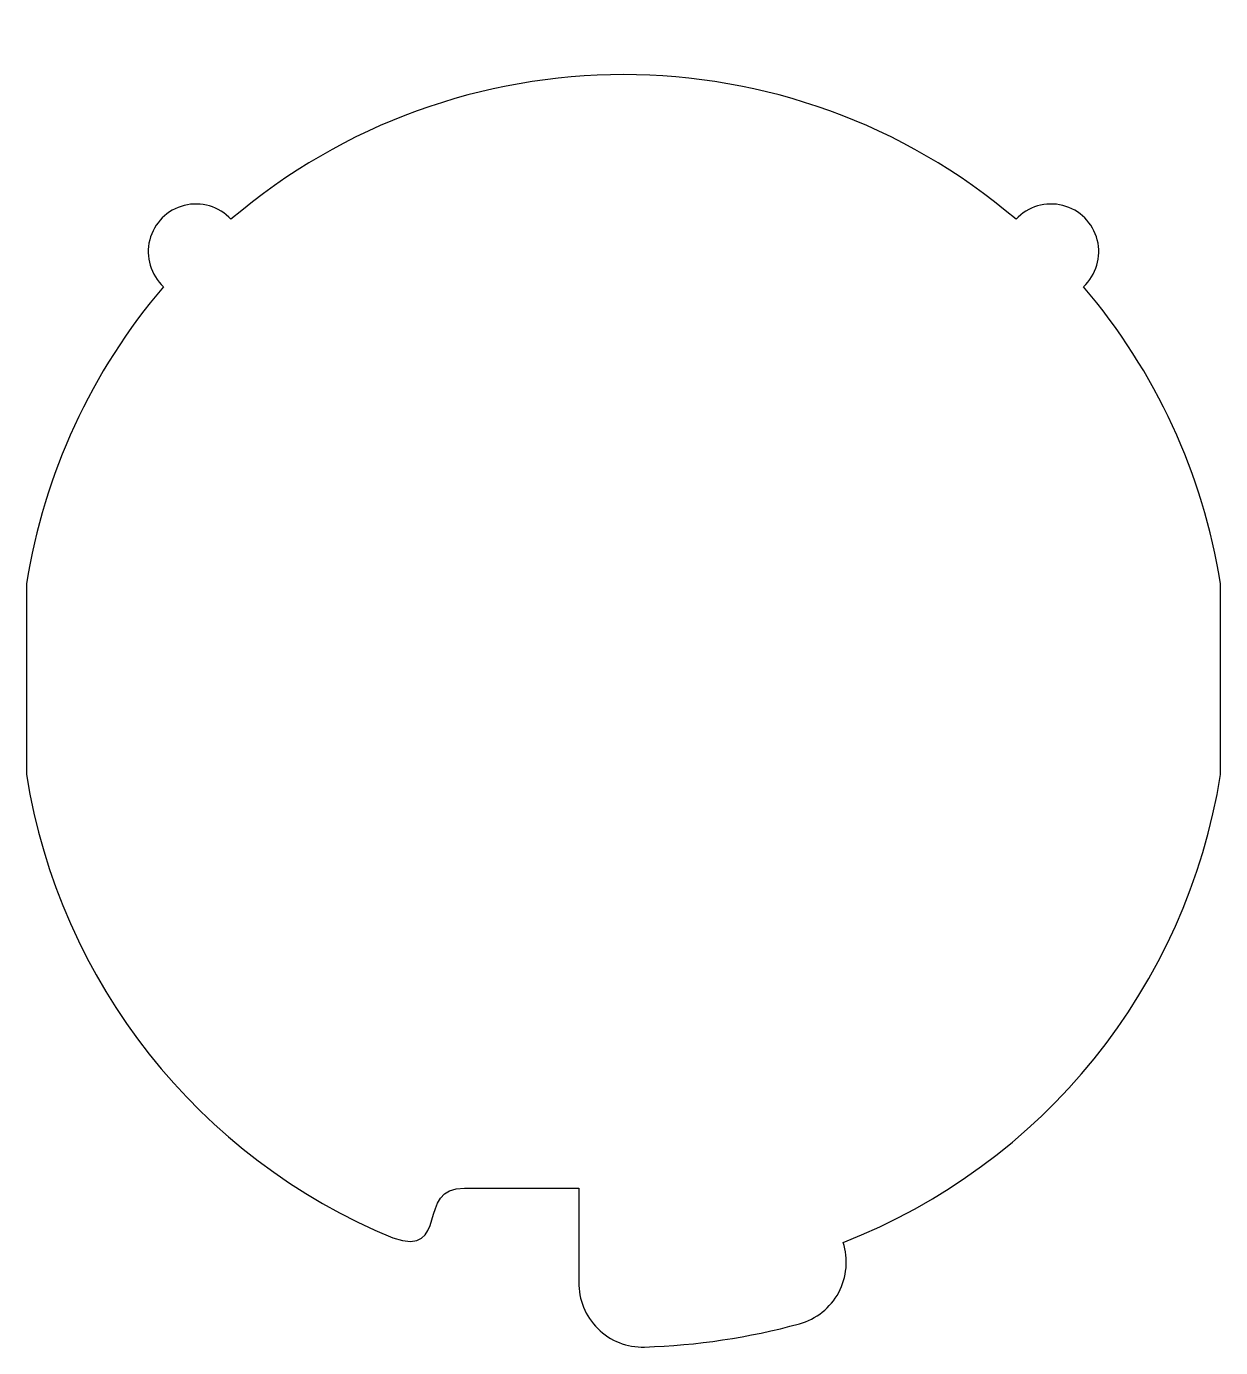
# Model space of a CAD drawing. Extents: x 4.7 to 42.2, y 8.8 to 50.3.
import ezdxf

# ---------------------------------------------------------------- set-up
doc = ezdxf.new("R2010")
doc.units = 0
doc.layers.get('0').update_dxf_attribs({"linetype": 'CONTINUOUS'})

msp = doc.modelspace()

# ---------------------------------------------------------------- linework, layer by layer
at = {"color": 7}
msp.add_lwpolyline([(18.41173, 13.80938), (22.01173, 13.80938)], dxfattribs=at)
for points in [[(35.74573, 44.26238), (28.641036, 50.325251), (18.183424, 50.325251), (11.07873, 44.26238)], [(9.60773, 44.69838), (9.075097, 44.562917), (8.659193, 44.147013), (8.52373, 43.61438)], [(11.07873, 44.26238), (10.705442, 44.666455), (10.140916, 44.833779), (9.60773, 44.69838)], [(37.21673, 44.69838), (36.683544, 44.833779), (36.119018, 44.666455), (35.74573, 44.26238)], [(38.30073, 43.61438), (38.165267, 44.147013), (37.749363, 44.562917), (37.21673, 44.69838)], [(8.52373, 43.61438), (8.388086, 43.081378), (8.555016, 42.516884), (8.95873, 42.14338)], [(37.86473, 42.14338), (38.268805, 42.516668), (38.436129, 43.081194), (38.30073, 43.61438)], [(8.95873, 42.14338), (6.692307, 39.487022), (5.201743, 36.257466), (4.65073, 32.80938)], [(42.17373, 32.80938), (41.622429, 36.25757), (40.131514, 39.487135), (37.86473, 42.14338)], [(4.65073, 32.80938), (4.65073, 32.80938), (4.65073, 26.80938), (4.65073, 26.80938)], [(42.17373, 26.80938), (42.17373, 26.80938), (42.17373, 32.80938), (42.17373, 32.80938)], [(4.65073, 26.80938), (5.694404, 20.283624), (10.054019, 14.768967), (16.16273, 12.24738)], [(30.31173, 12.10638), (36.594704, 14.555149), (41.109014, 20.150656), (42.17373, 26.80938)], [(16.16273, 12.24738), (17.98273, 11.63638), (16.86373, 13.85638), (18.41173, 13.80938)], [(22.01173, 13.80938), (22.01173, 13.80938), (22.01173, 10.86138), (22.01173, 10.86138)], [(30.17373, 10.53338), (30.43353, 11.016592), (30.483424, 11.585312), (30.31173, 12.10638)], [(22.01173, 10.86138), (22.000158, 10.312688), (22.21457, 9.783349), (22.60473, 9.39738)], [(28.93873, 9.55038), (29.467756, 9.694869), (29.914244, 10.050252), (30.17373, 10.53338)], [(24.07473, 8.82038), (25.71906, 8.872349), (27.351588, 9.117362), (28.93873, 9.55038)], [(22.60473, 9.39738), (22.994839, 9.011549), (23.526327, 8.802931), (24.07473, 8.82038)]]:
    msp.add_open_spline(points, degree=3, dxfattribs=at)

doc.saveas('drawing.dxf')
